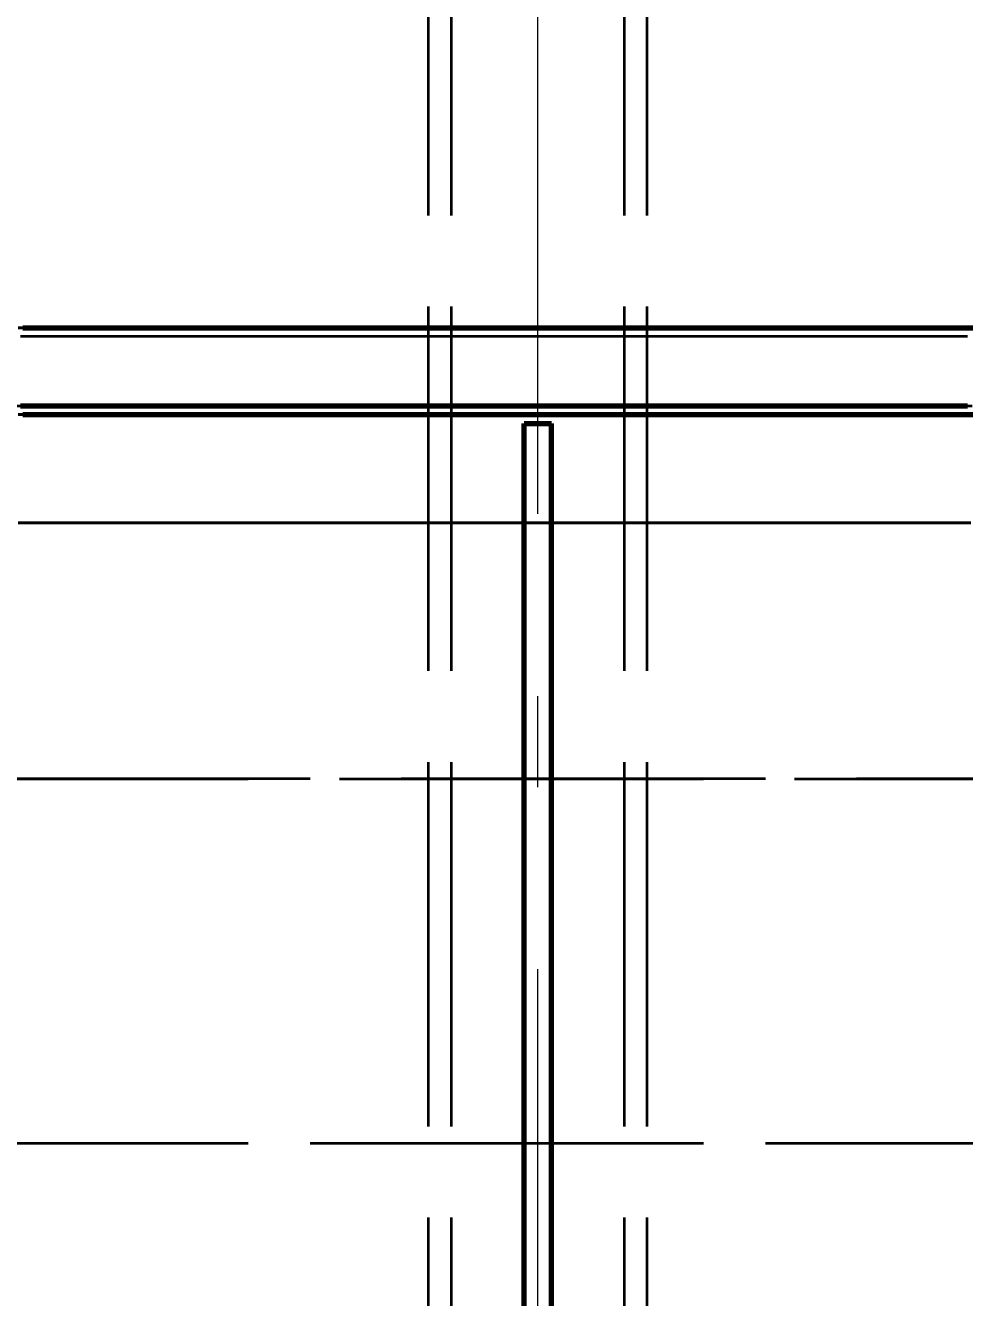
# Model space of a CAD drawing. Header units: millimetres. Extents: x 0 to 2382, y 0 to 420.
# Drawn here: x 153.87 to 164.19, y 287.81 to 301.77 of the extents above; entities that cross this region are included whole.
import ezdxf

# ---------------------------------------------------------------- set-up
doc = ezdxf.new("R2010")
doc.units = ezdxf.units.MM
doc.linetypes.add('IRAM-E-TRAZOS', pattern=[5, 4, -1])
doc.linetypes.add('IRAM-F-TRAZO-PUNTO', pattern=[20, 15, -2, 1, -2])
for name, color, linetype, lineweight in [('01-VISIBLE', 7, 'CONTINUOUS', 70), ('02-OCULTA', 4, 'IRAM-E-TRAZOS', 35), ('03-EJE', 1, 'IRAM-F-TRAZO-PUNTO', 18), ('04-COTA', 3, 'CONTINUOUS', 18)]:
    doc.layers.add(name, color=color, linetype=linetype, lineweight=lineweight)
doc.styles.add('ISO3098', font='isocpeur.ttf')
doc.dimstyles.new('FLAMA-IRAM', dxfattribs={"dimtxt": 3.5, "dimasz": 3.5, "dimexe": 2, "dimexo": 1.5, "dimgap": 1, "dimtad": 1, "dimdec": 1, "dimtxsty": 'ISO3098', "dimblk": 'IRAM_FLECHA', "dimblk1": 'IRAM_FLECHA', "dimblk2": 'IRAM_FLECHA', "dimcen": 2.5, "dimclrd": 256, "dimclre": 256, "dimclrt": 256, "dimazin": 3, "dimtfac": 1, "dimtmove": 0, "dimatfit": 3, "dimlwd": 18, "dimlwe": 18})

# ---------------------------------------------------------------- blocks, each defined once
blk = doc.blocks.new('IRAM_FLECHA')
blk.add_solid([(0, 0), (-1, 0.125), (-1, -0.125)])

msp = doc.modelspace()

# ---------------------------------------------------------------- linework, layer by layer
at = {"layer": '01-VISIBLE'}
for p, q in [((159.35, 235.587), (159.35, 297.4)), ((159.35, 297.4), (159.65, 297.4)), ((159.65, 235.587), (159.65, 297.4))]:
    msp.add_line(p, q, dxfattribs=at)
for points in [[(153.845, 298.45), (153.943, 298.45), (154.04, 298.45), (154.138, 298.45), (154.235, 298.45), (154.333, 298.45), (154.43, 298.45), (154.528, 298.45), (154.625, 298.45), (154.723, 298.45), (154.82, 298.45), (154.918, 298.45), (155.015, 298.45), (155.113, 298.45), (155.21, 298.45), (155.308, 298.45), (155.405, 298.45), (155.503, 298.45), (155.6, 298.45), (155.698, 298.45), (155.795, 298.45), (155.893, 298.45), (155.99, 298.45), (156.088, 298.45), (156.185, 298.45), (156.283, 298.45), (156.38, 298.45), (156.478, 298.45), (156.575, 298.45), (156.673, 298.45), (156.77, 298.45), (156.868, 298.45), (156.965, 298.45), (157.063, 298.45), (157.16, 298.45), (157.258, 298.45), (157.355, 298.45), (157.453, 298.45), (157.55, 298.45), (157.648, 298.45), (157.745, 298.45), (157.843, 298.45), (157.94, 298.45), (158.038, 298.45), (158.135, 298.45), (158.233, 298.45), (158.33, 298.45), (158.428, 298.45), (158.525, 298.45), (158.623, 298.45), (158.72, 298.45), (158.818, 298.45), (158.915, 298.45), (159.013, 298.45), (159.11, 298.45), (159.208, 298.45), (159.305, 298.45), (159.403, 298.45), (159.5, 298.45), (159.598, 298.45), (159.695, 298.45), (159.793, 298.45), (159.89, 298.45), (159.988, 298.45), (160.085, 298.45), (160.183, 298.45), (160.28, 298.45), (160.378, 298.45), (160.475, 298.45), (160.573, 298.45), (160.67, 298.45), (160.768, 298.45), (160.865, 298.45), (160.963, 298.45), (161.06, 298.45), (161.158, 298.45), (161.255, 298.45), (161.353, 298.45), (161.45, 298.45), (161.548, 298.45), (161.645, 298.45), (161.743, 298.45), (161.84, 298.45), (161.938, 298.45), (162.035, 298.45), (162.133, 298.45), (162.23, 298.45), (162.328, 298.45), (162.425, 298.45), (162.523, 298.45), (162.62, 298.45), (162.718, 298.45), (162.815, 298.45), (162.913, 298.45), (163.01, 298.45), (163.108, 298.45), (163.205, 298.45), (163.303, 298.45), (163.4, 298.45), (163.498, 298.45), (163.595, 298.45), (163.693, 298.45), (163.79, 298.45), (163.888, 298.45), (163.985, 298.45), (164.083, 298.45), (164.18, 298.45), (164.278, 298.45)], [(153.818, 297.595), (153.914, 297.595), (154.01, 297.595), (154.107, 297.595), (154.203, 297.595), (154.299, 297.595), (154.395, 297.595), (154.492, 297.595), (154.588, 297.595), (154.684, 297.595), (154.781, 297.595), (154.877, 297.595), (154.973, 297.595), (155.07, 297.595), (155.166, 297.595), (155.262, 297.595), (155.359, 297.595), (155.455, 297.595), (155.551, 297.595), (155.648, 297.595), (155.744, 297.595), (155.84, 297.595), (155.936, 297.595), (156.033, 297.595), (156.129, 297.595), (156.225, 297.595), (156.322, 297.595), (156.418, 297.595), (156.514, 297.595), (156.611, 297.595), (156.707, 297.595), (156.803, 297.595), (156.9, 297.595), (156.996, 297.595), (157.092, 297.595), (157.189, 297.595), (157.285, 297.595), (157.381, 297.595), (157.477, 297.595), (157.574, 297.595), (157.67, 297.595), (157.766, 297.595), (157.863, 297.595), (157.959, 297.595), (158.055, 297.595), (158.152, 297.595), (158.248, 297.595), (158.344, 297.595), (158.441, 297.595), (158.537, 297.595), (158.633, 297.595), (158.73, 297.595), (158.826, 297.595), (158.922, 297.595), (159.018, 297.595), (159.115, 297.595), (159.211, 297.595), (159.307, 297.595), (159.404, 297.595), (159.5, 297.595), (159.596, 297.595), (159.693, 297.595), (159.789, 297.595), (159.885, 297.595), (159.982, 297.595), (160.078, 297.595), (160.174, 297.595), (160.271, 297.595), (160.367, 297.595), (160.463, 297.595), (160.559, 297.595), (160.656, 297.595), (160.752, 297.595), (160.848, 297.595), (160.945, 297.595), (161.041, 297.595), (161.137, 297.595), (161.234, 297.595), (161.33, 297.595), (161.426, 297.595), (161.523, 297.595), (161.619, 297.595), (161.715, 297.595), (161.812, 297.595), (161.908, 297.595), (162.004, 297.595), (162.1, 297.595), (162.197, 297.595), (162.293, 297.595), (162.389, 297.595), (162.486, 297.595), (162.582, 297.595), (162.678, 297.595), (162.775, 297.595), (162.871, 297.595), (162.967, 297.595), (163.064, 297.595), (163.16, 297.595), (163.256, 297.595), (163.353, 297.595), (163.449, 297.595), (163.545, 297.595), (163.641, 297.595), (163.738, 297.595), (163.834, 297.595), (163.93, 297.595), (164.027, 297.595), (164.123, 297.595), (164.219, 297.595)], [(153.845, 297.5), (153.943, 297.5), (154.04, 297.5), (154.138, 297.5), (154.235, 297.5), (154.333, 297.5), (154.43, 297.5), (154.528, 297.5), (154.625, 297.5), (154.723, 297.5), (154.82, 297.5), (154.918, 297.5), (155.015, 297.5), (155.113, 297.5), (155.21, 297.5), (155.308, 297.5), (155.405, 297.5), (155.503, 297.5), (155.6, 297.5), (155.698, 297.5), (155.795, 297.5), (155.893, 297.5), (155.99, 297.5), (156.088, 297.5), (156.185, 297.5), (156.283, 297.5), (156.38, 297.5), (156.478, 297.5), (156.575, 297.5), (156.673, 297.5), (156.77, 297.5), (156.868, 297.5), (156.965, 297.5), (157.063, 297.5), (157.16, 297.5), (157.258, 297.5), (157.355, 297.5), (157.453, 297.5), (157.55, 297.5), (157.648, 297.5), (157.745, 297.5), (157.843, 297.5), (157.94, 297.5), (158.038, 297.5), (158.135, 297.5), (158.233, 297.5), (158.33, 297.5), (158.428, 297.5), (158.525, 297.5), (158.623, 297.5), (158.72, 297.5), (158.818, 297.5), (158.915, 297.5), (159.013, 297.5), (159.11, 297.5), (159.208, 297.5), (159.305, 297.5), (159.403, 297.5), (159.5, 297.5), (159.598, 297.5), (159.695, 297.5), (159.793, 297.5), (159.89, 297.5), (159.988, 297.5), (160.085, 297.5), (160.183, 297.5), (160.28, 297.5), (160.378, 297.5), (160.475, 297.5), (160.573, 297.5), (160.67, 297.5), (160.768, 297.5), (160.865, 297.5), (160.963, 297.5), (161.06, 297.5), (161.158, 297.5), (161.255, 297.5), (161.353, 297.5), (161.45, 297.5), (161.548, 297.5), (161.645, 297.5), (161.743, 297.5), (161.84, 297.5), (161.938, 297.5), (162.035, 297.5), (162.133, 297.5), (162.23, 297.5), (162.328, 297.5), (162.425, 297.5), (162.523, 297.5), (162.62, 297.5), (162.718, 297.5), (162.815, 297.5), (162.913, 297.5), (163.01, 297.5), (163.108, 297.5), (163.205, 297.5), (163.303, 297.5), (163.4, 297.5), (163.498, 297.5), (163.595, 297.5), (163.693, 297.5), (163.79, 297.5), (163.888, 297.5), (163.985, 297.5), (164.083, 297.5), (164.18, 297.5), (164.278, 297.5)]]:
    msp.add_lwpolyline(points, dxfattribs=at)
at = {"layer": '02-OCULTA'}
for p, q in [((158.3, 219.685), (158.3, 312.118)), ((158.55, 219.685), (158.55, 312.118)), ((160.45, 219.685), (160.45, 312.118)), ((160.7, 219.685), (160.7, 312.118)), ((159.35, 229.6), (159.35, 297.4)), ((159.35, 297.4), (159.65, 297.4)), ((159.65, 229.6), (159.65, 297.4)), ((172, 293.5), (147, 293.5)), ((147.32, 293.5), (171.68, 293.5)), ((147, 289.5), (172, 289.5)), ((147.32, 289.5), (171.68, 289.5))]:
    msp.add_line(p, q, dxfattribs=at)
for points in [[(164.256, 298.45), (164.161, 298.45), (164.066, 298.45), (163.971, 298.45), (163.876, 298.45), (163.781, 298.45), (163.686, 298.45), (163.59, 298.45), (163.495, 298.45), (163.4, 298.45), (163.305, 298.45), (163.21, 298.45), (163.115, 298.45), (163.02, 298.45), (162.925, 298.45), (162.829, 298.45), (162.734, 298.45), (162.639, 298.45), (162.544, 298.45), (162.449, 298.45), (162.354, 298.45), (162.259, 298.45), (162.164, 298.45), (162.068, 298.45), (161.973, 298.45), (161.878, 298.45), (161.783, 298.45), (161.688, 298.45), (161.593, 298.45), (161.498, 298.45), (161.403, 298.45), (161.307, 298.45), (161.212, 298.45), (161.117, 298.45), (161.022, 298.45), (160.927, 298.45), (160.832, 298.45), (160.737, 298.45), (160.642, 298.45), (160.546, 298.45), (160.451, 298.45), (160.356, 298.45), (160.261, 298.45), (160.166, 298.45), (160.071, 298.45), (159.976, 298.45), (159.881, 298.45), (159.785, 298.45), (159.69, 298.45), (159.595, 298.45), (159.5, 298.45), (159.405, 298.45), (159.31, 298.45), (159.215, 298.45), (159.12, 298.45), (159.024, 298.45), (158.929, 298.45), (158.834, 298.45), (158.739, 298.45), (158.644, 298.45), (158.549, 298.45), (158.454, 298.45), (158.359, 298.45), (158.263, 298.45), (158.168, 298.45), (158.073, 298.45), (157.978, 298.45), (157.883, 298.45), (157.788, 298.45), (157.693, 298.45), (157.598, 298.45), (157.502, 298.45), (157.407, 298.45), (157.312, 298.45), (157.217, 298.45), (157.122, 298.45), (157.027, 298.45), (156.932, 298.45), (156.837, 298.45), (156.741, 298.45), (156.646, 298.45), (156.551, 298.45), (156.456, 298.45), (156.361, 298.45), (156.266, 298.45), (156.171, 298.45), (156.076, 298.45), (155.98, 298.45), (155.885, 298.45), (155.79, 298.45), (155.695, 298.45), (155.6, 298.45), (155.505, 298.45), (155.41, 298.45), (155.315, 298.45), (155.219, 298.45), (155.124, 298.45), (155.029, 298.45), (154.934, 298.45), (154.839, 298.45), (154.744, 298.45), (154.649, 298.45), (154.554, 298.45), (154.458, 298.45), (154.363, 298.45), (154.268, 298.45), (154.173, 298.45), (154.078, 298.45), (153.983, 298.45), (153.888, 298.45), (153.793, 298.45)], [(153.793, 298.45), (153.888, 298.45), (153.983, 298.45), (154.078, 298.45), (154.173, 298.45), (154.268, 298.45), (154.363, 298.45), (154.458, 298.45), (154.554, 298.45), (154.649, 298.45), (154.744, 298.45), (154.839, 298.45), (154.934, 298.45), (155.029, 298.45), (155.124, 298.45), (155.219, 298.45), (155.315, 298.45), (155.41, 298.45), (155.505, 298.45), (155.6, 298.45), (155.695, 298.45), (155.79, 298.45), (155.885, 298.45), (155.98, 298.45), (156.076, 298.45), (156.171, 298.45), (156.266, 298.45), (156.361, 298.45), (156.456, 298.45), (156.551, 298.45), (156.646, 298.45), (156.741, 298.45), (156.837, 298.45), (156.932, 298.45), (157.027, 298.45), (157.122, 298.45), (157.217, 298.45), (157.312, 298.45), (157.407, 298.45), (157.502, 298.45), (157.598, 298.45), (157.693, 298.45), (157.788, 298.45), (157.883, 298.45), (157.978, 298.45), (158.073, 298.45), (158.168, 298.45), (158.263, 298.45), (158.359, 298.45), (158.454, 298.45), (158.549, 298.45), (158.644, 298.45), (158.739, 298.45), (158.834, 298.45), (158.929, 298.45), (159.024, 298.45), (159.12, 298.45), (159.215, 298.45), (159.31, 298.45), (159.405, 298.45), (159.5, 298.45), (159.595, 298.45), (159.69, 298.45), (159.785, 298.45), (159.881, 298.45), (159.976, 298.45), (160.071, 298.45), (160.166, 298.45), (160.261, 298.45), (160.356, 298.45), (160.451, 298.45), (160.546, 298.45), (160.642, 298.45), (160.737, 298.45), (160.832, 298.45), (160.927, 298.45), (161.022, 298.45), (161.117, 298.45), (161.212, 298.45), (161.307, 298.45), (161.403, 298.45), (161.498, 298.45), (161.593, 298.45), (161.688, 298.45), (161.783, 298.45), (161.878, 298.45), (161.973, 298.45), (162.068, 298.45), (162.164, 298.45), (162.259, 298.45), (162.354, 298.45), (162.449, 298.45), (162.544, 298.45), (162.639, 298.45), (162.734, 298.45), (162.829, 298.45), (162.925, 298.45), (163.02, 298.45), (163.115, 298.45), (163.21, 298.45), (163.305, 298.45), (163.4, 298.45), (163.495, 298.45), (163.59, 298.45), (163.686, 298.45), (163.781, 298.45), (163.876, 298.45), (163.971, 298.45), (164.066, 298.45), (164.161, 298.45), (164.256, 298.45)], [(164.278, 298.45), (164.18, 298.45), (164.083, 298.45), (163.985, 298.45), (163.888, 298.45), (163.79, 298.45), (163.693, 298.45), (163.595, 298.45), (163.498, 298.45), (163.4, 298.45), (163.303, 298.45), (163.205, 298.45), (163.108, 298.45), (163.01, 298.45), (162.913, 298.45), (162.815, 298.45), (162.718, 298.45), (162.62, 298.45), (162.523, 298.45), (162.425, 298.45), (162.328, 298.45), (162.23, 298.45), (162.133, 298.45), (162.035, 298.45), (161.938, 298.45), (161.84, 298.45), (161.743, 298.45), (161.645, 298.45), (161.548, 298.45), (161.45, 298.45), (161.353, 298.45), (161.255, 298.45), (161.158, 298.45), (161.06, 298.45), (160.963, 298.45), (160.865, 298.45), (160.768, 298.45), (160.67, 298.45), (160.573, 298.45), (160.475, 298.45), (160.378, 298.45), (160.28, 298.45), (160.183, 298.45), (160.085, 298.45), (159.988, 298.45), (159.89, 298.45), (159.793, 298.45), (159.695, 298.45), (159.598, 298.45), (159.5, 298.45), (159.403, 298.45), (159.305, 298.45), (159.208, 298.45), (159.11, 298.45), (159.013, 298.45), (158.915, 298.45), (158.818, 298.45), (158.72, 298.45), (158.623, 298.45), (158.525, 298.45), (158.428, 298.45), (158.33, 298.45), (158.233, 298.45), (158.135, 298.45), (158.038, 298.45), (157.94, 298.45), (157.843, 298.45), (157.745, 298.45), (157.648, 298.45), (157.55, 298.45), (157.453, 298.45), (157.355, 298.45), (157.258, 298.45), (157.16, 298.45), (157.063, 298.45), (156.965, 298.45), (156.868, 298.45), (156.77, 298.45), (156.673, 298.45), (156.575, 298.45), (156.478, 298.45), (156.38, 298.45), (156.283, 298.45), (156.185, 298.45), (156.088, 298.45), (155.99, 298.45), (155.893, 298.45), (155.795, 298.45), (155.698, 298.45), (155.6, 298.45), (155.503, 298.45), (155.405, 298.45), (155.308, 298.45), (155.21, 298.45), (155.113, 298.45), (155.015, 298.45), (154.918, 298.45), (154.82, 298.45), (154.723, 298.45), (154.625, 298.45), (154.528, 298.45), (154.43, 298.45), (154.333, 298.45), (154.235, 298.45), (154.138, 298.45), (154.04, 298.45), (153.943, 298.45), (153.845, 298.45)], [(164.219, 298.355), (164.123, 298.355), (164.027, 298.355), (163.93, 298.355), (163.834, 298.355), (163.738, 298.355), (163.641, 298.355), (163.545, 298.355), (163.449, 298.355), (163.353, 298.355), (163.256, 298.355), (163.16, 298.355), (163.064, 298.355), (162.967, 298.355), (162.871, 298.355), (162.775, 298.355), (162.678, 298.355), (162.582, 298.355), (162.486, 298.355), (162.389, 298.355), (162.293, 298.355), (162.197, 298.355), (162.1, 298.355), (162.004, 298.355), (161.908, 298.355), (161.812, 298.355), (161.715, 298.355), (161.619, 298.355), (161.523, 298.355), (161.426, 298.355), (161.33, 298.355), (161.234, 298.355), (161.137, 298.355), (161.041, 298.355), (160.945, 298.355), (160.848, 298.355), (160.752, 298.355), (160.656, 298.355), (160.559, 298.355), (160.463, 298.355), (160.367, 298.355), (160.271, 298.355), (160.174, 298.355), (160.078, 298.355), (159.982, 298.355), (159.885, 298.355), (159.789, 298.355), (159.693, 298.355), (159.596, 298.355), (159.5, 298.355), (159.404, 298.355), (159.307, 298.355), (159.211, 298.355), (159.115, 298.355), (159.018, 298.355), (158.922, 298.355), (158.826, 298.355), (158.73, 298.355), (158.633, 298.355), (158.537, 298.355), (158.441, 298.355), (158.344, 298.355), (158.248, 298.355), (158.152, 298.355), (158.055, 298.355), (157.959, 298.355), (157.863, 298.355), (157.766, 298.355), (157.67, 298.355), (157.574, 298.355), (157.477, 298.355), (157.381, 298.355), (157.285, 298.355), (157.189, 298.355), (157.092, 298.355), (156.996, 298.355), (156.9, 298.355), (156.803, 298.355), (156.707, 298.355), (156.611, 298.355), (156.514, 298.355), (156.418, 298.355), (156.322, 298.355), (156.225, 298.355), (156.129, 298.355), (156.033, 298.355), (155.936, 298.355), (155.84, 298.355), (155.744, 298.355), (155.648, 298.355), (155.551, 298.355), (155.455, 298.355), (155.359, 298.355), (155.262, 298.355), (155.166, 298.355), (155.07, 298.355), (154.973, 298.355), (154.877, 298.355), (154.781, 298.355), (154.684, 298.355), (154.588, 298.355), (154.492, 298.355), (154.395, 298.355), (154.299, 298.355), (154.203, 298.355), (154.107, 298.355), (154.01, 298.355), (153.914, 298.355), (153.818, 298.355)], [(164.219, 298.355), (164.123, 298.355), (164.027, 298.355), (163.93, 298.355), (163.834, 298.355), (163.738, 298.355), (163.641, 298.355), (163.545, 298.355), (163.449, 298.355), (163.353, 298.355), (163.256, 298.355), (163.16, 298.355), (163.064, 298.355), (162.967, 298.355), (162.871, 298.355), (162.775, 298.355), (162.678, 298.355), (162.582, 298.355), (162.486, 298.355), (162.389, 298.355), (162.293, 298.355), (162.197, 298.355), (162.1, 298.355), (162.004, 298.355), (161.908, 298.355), (161.812, 298.355), (161.715, 298.355), (161.619, 298.355), (161.523, 298.355), (161.426, 298.355), (161.33, 298.355), (161.234, 298.355), (161.137, 298.355), (161.041, 298.355), (160.945, 298.355), (160.848, 298.355), (160.752, 298.355), (160.656, 298.355), (160.559, 298.355), (160.463, 298.355), (160.367, 298.355), (160.271, 298.355), (160.174, 298.355), (160.078, 298.355), (159.982, 298.355), (159.885, 298.355), (159.789, 298.355), (159.693, 298.355), (159.596, 298.355), (159.5, 298.355), (159.404, 298.355), (159.307, 298.355), (159.211, 298.355), (159.115, 298.355), (159.018, 298.355), (158.922, 298.355), (158.826, 298.355), (158.73, 298.355), (158.633, 298.355), (158.537, 298.355), (158.441, 298.355), (158.344, 298.355), (158.248, 298.355), (158.152, 298.355), (158.055, 298.355), (157.959, 298.355), (157.863, 298.355), (157.766, 298.355), (157.67, 298.355), (157.574, 298.355), (157.477, 298.355), (157.381, 298.355), (157.285, 298.355), (157.189, 298.355), (157.092, 298.355), (156.996, 298.355), (156.9, 298.355), (156.803, 298.355), (156.707, 298.355), (156.611, 298.355), (156.514, 298.355), (156.418, 298.355), (156.322, 298.355), (156.225, 298.355), (156.129, 298.355), (156.033, 298.355), (155.936, 298.355), (155.84, 298.355), (155.744, 298.355), (155.648, 298.355), (155.551, 298.355), (155.455, 298.355), (155.359, 298.355), (155.262, 298.355), (155.166, 298.355), (155.07, 298.355), (154.973, 298.355), (154.877, 298.355), (154.781, 298.355), (154.684, 298.355), (154.588, 298.355), (154.492, 298.355), (154.395, 298.355), (154.299, 298.355), (154.203, 298.355), (154.107, 298.355), (154.01, 298.355), (153.914, 298.355), (153.818, 298.355)], [(153.778, 297.595), (153.874, 297.595), (153.969, 297.595), (154.064, 297.595), (154.16, 297.595), (154.255, 297.595), (154.35, 297.595), (154.446, 297.595), (154.541, 297.595), (154.637, 297.595), (154.732, 297.595), (154.827, 297.595), (154.923, 297.595), (155.018, 297.595), (155.113, 297.595), (155.209, 297.595), (155.304, 297.595), (155.399, 297.595), (155.495, 297.595), (155.59, 297.595), (155.686, 297.595), (155.781, 297.595), (155.876, 297.595), (155.972, 297.595), (156.067, 297.595), (156.162, 297.595), (156.258, 297.595), (156.353, 297.595), (156.448, 297.595), (156.544, 297.595), (156.639, 297.595), (156.734, 297.595), (156.83, 297.595), (156.925, 297.595), (157.021, 297.595), (157.116, 297.595), (157.211, 297.595), (157.307, 297.595), (157.402, 297.595), (157.497, 297.595), (157.593, 297.595), (157.688, 297.595), (157.783, 297.595), (157.879, 297.595), (157.974, 297.595), (158.07, 297.595), (158.165, 297.595), (158.26, 297.595), (158.356, 297.595), (158.451, 297.595), (158.546, 297.595), (158.642, 297.595), (158.737, 297.595), (158.832, 297.595), (158.928, 297.595), (159.023, 297.595), (159.119, 297.595), (159.214, 297.595), (159.309, 297.595), (159.405, 297.595), (159.5, 297.595), (159.595, 297.595), (159.691, 297.595), (159.786, 297.595), (159.881, 297.595), (159.977, 297.595), (160.072, 297.595), (160.168, 297.595), (160.263, 297.595), (160.358, 297.595), (160.454, 297.595), (160.549, 297.595), (160.644, 297.595), (160.74, 297.595), (160.835, 297.595), (160.93, 297.595), (161.026, 297.595), (161.121, 297.595), (161.217, 297.595), (161.312, 297.595), (161.407, 297.595), (161.503, 297.595), (161.598, 297.595), (161.693, 297.595), (161.789, 297.595), (161.884, 297.595), (161.979, 297.595), (162.075, 297.595), (162.17, 297.595), (162.266, 297.595), (162.361, 297.595), (162.456, 297.595), (162.552, 297.595), (162.647, 297.595), (162.742, 297.595), (162.838, 297.595), (162.933, 297.595), (163.028, 297.595), (163.124, 297.595), (163.219, 297.595), (163.315, 297.595), (163.41, 297.595), (163.505, 297.595), (163.601, 297.595), (163.696, 297.595), (163.791, 297.595), (163.887, 297.595), (163.982, 297.595), (164.077, 297.595), (164.173, 297.595), (164.268, 297.595)], [(164.256, 297.5), (164.161, 297.5), (164.066, 297.5), (163.971, 297.5), (163.876, 297.5), (163.781, 297.5), (163.686, 297.5), (163.59, 297.5), (163.495, 297.5), (163.4, 297.5), (163.305, 297.5), (163.21, 297.5), (163.115, 297.5), (163.02, 297.5), (162.925, 297.5), (162.829, 297.5), (162.734, 297.5), (162.639, 297.5), (162.544, 297.5), (162.449, 297.5), (162.354, 297.5), (162.259, 297.5), (162.164, 297.5), (162.068, 297.5), (161.973, 297.5), (161.878, 297.5), (161.783, 297.5), (161.688, 297.5), (161.593, 297.5), (161.498, 297.5), (161.403, 297.5), (161.307, 297.5), (161.212, 297.5), (161.117, 297.5), (161.022, 297.5), (160.927, 297.5), (160.832, 297.5), (160.737, 297.5), (160.642, 297.5), (160.546, 297.5), (160.451, 297.5), (160.356, 297.5), (160.261, 297.5), (160.166, 297.5), (160.071, 297.5), (159.976, 297.5), (159.881, 297.5), (159.785, 297.5), (159.69, 297.5), (159.595, 297.5), (159.5, 297.5), (159.405, 297.5), (159.31, 297.5), (159.215, 297.5), (159.12, 297.5), (159.024, 297.5), (158.929, 297.5), (158.834, 297.5), (158.739, 297.5), (158.644, 297.5), (158.549, 297.5), (158.454, 297.5), (158.359, 297.5), (158.263, 297.5), (158.168, 297.5), (158.073, 297.5), (157.978, 297.5), (157.883, 297.5), (157.788, 297.5), (157.693, 297.5), (157.598, 297.5), (157.502, 297.5), (157.407, 297.5), (157.312, 297.5), (157.217, 297.5), (157.122, 297.5), (157.027, 297.5), (156.932, 297.5), (156.837, 297.5), (156.741, 297.5), (156.646, 297.5), (156.551, 297.5), (156.456, 297.5), (156.361, 297.5), (156.266, 297.5), (156.171, 297.5), (156.076, 297.5), (155.98, 297.5), (155.885, 297.5), (155.79, 297.5), (155.695, 297.5), (155.6, 297.5), (155.505, 297.5), (155.41, 297.5), (155.315, 297.5), (155.219, 297.5), (155.124, 297.5), (155.029, 297.5), (154.934, 297.5), (154.839, 297.5), (154.744, 297.5), (154.649, 297.5), (154.554, 297.5), (154.458, 297.5), (154.363, 297.5), (154.268, 297.5), (154.173, 297.5), (154.078, 297.5), (153.983, 297.5), (153.888, 297.5), (153.793, 297.5)], [(153.793, 297.5), (153.888, 297.5), (153.983, 297.5), (154.078, 297.5), (154.173, 297.5), (154.268, 297.5), (154.363, 297.5), (154.458, 297.5), (154.554, 297.5), (154.649, 297.5), (154.744, 297.5), (154.839, 297.5), (154.934, 297.5), (155.029, 297.5), (155.124, 297.5), (155.219, 297.5), (155.315, 297.5), (155.41, 297.5), (155.505, 297.5), (155.6, 297.5), (155.695, 297.5), (155.79, 297.5), (155.885, 297.5), (155.98, 297.5), (156.076, 297.5), (156.171, 297.5), (156.266, 297.5), (156.361, 297.5), (156.456, 297.5), (156.551, 297.5), (156.646, 297.5), (156.741, 297.5), (156.837, 297.5), (156.932, 297.5), (157.027, 297.5), (157.122, 297.5), (157.217, 297.5), (157.312, 297.5), (157.407, 297.5), (157.502, 297.5), (157.598, 297.5), (157.693, 297.5), (157.788, 297.5), (157.883, 297.5), (157.978, 297.5), (158.073, 297.5), (158.168, 297.5), (158.263, 297.5), (158.359, 297.5), (158.454, 297.5), (158.549, 297.5), (158.644, 297.5), (158.739, 297.5), (158.834, 297.5), (158.929, 297.5), (159.024, 297.5), (159.12, 297.5), (159.215, 297.5), (159.31, 297.5), (159.405, 297.5), (159.5, 297.5), (159.595, 297.5), (159.69, 297.5), (159.785, 297.5), (159.881, 297.5), (159.976, 297.5), (160.071, 297.5), (160.166, 297.5), (160.261, 297.5), (160.356, 297.5), (160.451, 297.5), (160.546, 297.5), (160.642, 297.5), (160.737, 297.5), (160.832, 297.5), (160.927, 297.5), (161.022, 297.5), (161.117, 297.5), (161.212, 297.5), (161.307, 297.5), (161.403, 297.5), (161.498, 297.5), (161.593, 297.5), (161.688, 297.5), (161.783, 297.5), (161.878, 297.5), (161.973, 297.5), (162.068, 297.5), (162.164, 297.5), (162.259, 297.5), (162.354, 297.5), (162.449, 297.5), (162.544, 297.5), (162.639, 297.5), (162.734, 297.5), (162.829, 297.5), (162.925, 297.5), (163.02, 297.5), (163.115, 297.5), (163.21, 297.5), (163.305, 297.5), (163.4, 297.5), (163.495, 297.5), (163.59, 297.5), (163.686, 297.5), (163.781, 297.5), (163.876, 297.5), (163.971, 297.5), (164.066, 297.5), (164.161, 297.5), (164.256, 297.5)], [(164.256, 297.5), (164.161, 297.5), (164.066, 297.5), (163.971, 297.5), (163.876, 297.5), (163.781, 297.5), (163.686, 297.5), (163.59, 297.5), (163.495, 297.5), (163.4, 297.5), (163.305, 297.5), (163.21, 297.5), (163.115, 297.5), (163.02, 297.5), (162.925, 297.5), (162.829, 297.5), (162.734, 297.5), (162.639, 297.5), (162.544, 297.5), (162.449, 297.5), (162.354, 297.5), (162.259, 297.5), (162.164, 297.5), (162.068, 297.5), (161.973, 297.5), (161.878, 297.5), (161.783, 297.5), (161.688, 297.5), (161.593, 297.5), (161.498, 297.5), (161.403, 297.5), (161.307, 297.5), (161.212, 297.5), (161.117, 297.5), (161.022, 297.5), (160.927, 297.5), (160.832, 297.5), (160.737, 297.5), (160.642, 297.5), (160.546, 297.5), (160.451, 297.5), (160.356, 297.5), (160.261, 297.5), (160.166, 297.5), (160.071, 297.5), (159.976, 297.5), (159.881, 297.5), (159.785, 297.5), (159.69, 297.5), (159.595, 297.5), (159.5, 297.5), (159.405, 297.5), (159.31, 297.5), (159.215, 297.5), (159.12, 297.5), (159.024, 297.5), (158.929, 297.5), (158.834, 297.5), (158.739, 297.5), (158.644, 297.5), (158.549, 297.5), (158.454, 297.5), (158.359, 297.5), (158.263, 297.5), (158.168, 297.5), (158.073, 297.5), (157.978, 297.5), (157.883, 297.5), (157.788, 297.5), (157.693, 297.5), (157.598, 297.5), (157.502, 297.5), (157.407, 297.5), (157.312, 297.5), (157.217, 297.5), (157.122, 297.5), (157.027, 297.5), (156.932, 297.5), (156.837, 297.5), (156.741, 297.5), (156.646, 297.5), (156.551, 297.5), (156.456, 297.5), (156.361, 297.5), (156.266, 297.5), (156.171, 297.5), (156.076, 297.5), (155.98, 297.5), (155.885, 297.5), (155.79, 297.5), (155.695, 297.5), (155.6, 297.5), (155.505, 297.5), (155.41, 297.5), (155.315, 297.5), (155.219, 297.5), (155.124, 297.5), (155.029, 297.5), (154.934, 297.5), (154.839, 297.5), (154.744, 297.5), (154.649, 297.5), (154.554, 297.5), (154.458, 297.5), (154.363, 297.5), (154.268, 297.5), (154.173, 297.5), (154.078, 297.5), (153.983, 297.5), (153.888, 297.5), (153.793, 297.5)], [(153.793, 297.5), (153.888, 297.5), (153.983, 297.5), (154.078, 297.5), (154.173, 297.5), (154.268, 297.5), (154.363, 297.5), (154.458, 297.5), (154.554, 297.5), (154.649, 297.5), (154.744, 297.5), (154.839, 297.5), (154.934, 297.5), (155.029, 297.5), (155.124, 297.5), (155.219, 297.5), (155.315, 297.5), (155.41, 297.5), (155.505, 297.5), (155.6, 297.5), (155.695, 297.5), (155.79, 297.5), (155.885, 297.5), (155.98, 297.5), (156.076, 297.5), (156.171, 297.5), (156.266, 297.5), (156.361, 297.5), (156.456, 297.5), (156.551, 297.5), (156.646, 297.5), (156.741, 297.5), (156.837, 297.5), (156.932, 297.5), (157.027, 297.5), (157.122, 297.5), (157.217, 297.5), (157.312, 297.5), (157.407, 297.5), (157.502, 297.5), (157.598, 297.5), (157.693, 297.5), (157.788, 297.5), (157.883, 297.5), (157.978, 297.5), (158.073, 297.5), (158.168, 297.5), (158.263, 297.5), (158.359, 297.5), (158.454, 297.5), (158.549, 297.5), (158.644, 297.5), (158.739, 297.5), (158.834, 297.5), (158.929, 297.5), (159.024, 297.5), (159.12, 297.5), (159.215, 297.5), (159.31, 297.5), (159.405, 297.5), (159.5, 297.5), (159.595, 297.5), (159.69, 297.5), (159.785, 297.5), (159.881, 297.5), (159.976, 297.5), (160.071, 297.5), (160.166, 297.5), (160.261, 297.5), (160.356, 297.5), (160.451, 297.5), (160.546, 297.5), (160.642, 297.5), (160.737, 297.5), (160.832, 297.5), (160.927, 297.5), (161.022, 297.5), (161.117, 297.5), (161.212, 297.5), (161.307, 297.5), (161.403, 297.5), (161.498, 297.5), (161.593, 297.5), (161.688, 297.5), (161.783, 297.5), (161.878, 297.5), (161.973, 297.5), (162.068, 297.5), (162.164, 297.5), (162.259, 297.5), (162.354, 297.5), (162.449, 297.5), (162.544, 297.5), (162.639, 297.5), (162.734, 297.5), (162.829, 297.5), (162.925, 297.5), (163.02, 297.5), (163.115, 297.5), (163.21, 297.5), (163.305, 297.5), (163.4, 297.5), (163.495, 297.5), (163.59, 297.5), (163.686, 297.5), (163.781, 297.5), (163.876, 297.5), (163.971, 297.5), (164.066, 297.5), (164.161, 297.5), (164.256, 297.5)], [(164.23, 297.5), (164.138, 297.5), (164.045, 297.5), (163.952, 297.5), (163.859, 297.5), (163.767, 297.5), (163.674, 297.5), (163.581, 297.5), (163.488, 297.5), (163.396, 297.5), (163.303, 297.5), (163.21, 297.5), (163.117, 297.5), (163.025, 297.5), (162.932, 297.5), (162.839, 297.5), (162.746, 297.5), (162.654, 297.5), (162.561, 297.5), (162.468, 297.5), (162.375, 297.5), (162.283, 297.5), (162.19, 297.5), (162.097, 297.5), (162.004, 297.5), (161.912, 297.5), (161.819, 297.5), (161.726, 297.5), (161.633, 297.5), (161.541, 297.5), (161.448, 297.5), (161.355, 297.5), (161.262, 297.5), (161.17, 297.5), (161.077, 297.5), (160.984, 297.5), (160.891, 297.5), (160.799, 297.5), (160.706, 297.5), (160.613, 297.5), (160.52, 297.5), (160.428, 297.5), (160.335, 297.5), (160.242, 297.5), (160.149, 297.5), (160.057, 297.5), (159.964, 297.5), (159.871, 297.5), (159.778, 297.5), (159.686, 297.5), (159.593, 297.5), (159.5, 297.5), (159.407, 297.5), (159.315, 297.5), (159.222, 297.5), (159.129, 297.5), (159.036, 297.5), (158.944, 297.5), (158.851, 297.5), (158.758, 297.5), (158.665, 297.5), (158.573, 297.5), (158.48, 297.5), (158.387, 297.5), (158.294, 297.5), (158.202, 297.5), (158.109, 297.5), (158.016, 297.5), (157.923, 297.5), (157.831, 297.5), (157.738, 297.5), (157.645, 297.5), (157.552, 297.5), (157.46, 297.5), (157.367, 297.5), (157.274, 297.5), (157.181, 297.5), (157.089, 297.5), (156.996, 297.5), (156.903, 297.5), (156.81, 297.5), (156.718, 297.5), (156.625, 297.5), (156.532, 297.5), (156.439, 297.5), (156.347, 297.5), (156.254, 297.5), (156.161, 297.5), (156.068, 297.5), (155.976, 297.5), (155.883, 297.5), (155.79, 297.5), (155.697, 297.5), (155.605, 297.5), (155.512, 297.5), (155.419, 297.5), (155.326, 297.5), (155.234, 297.5), (155.141, 297.5), (155.048, 297.5), (154.955, 297.5), (154.863, 297.5), (154.77, 297.5), (154.677, 297.5), (154.584, 297.5), (154.492, 297.5), (154.399, 297.5), (154.306, 297.5), (154.213, 297.5), (154.121, 297.5), (154.028, 297.5), (153.935, 297.5), (153.842, 297.5)], [(153.842, 297.5), (153.935, 297.5), (154.028, 297.5), (154.121, 297.5), (154.213, 297.5), (154.306, 297.5), (154.399, 297.5), (154.492, 297.5), (154.584, 297.5), (154.677, 297.5), (154.77, 297.5), (154.863, 297.5), (154.955, 297.5), (155.048, 297.5), (155.141, 297.5), (155.234, 297.5), (155.326, 297.5), (155.419, 297.5), (155.512, 297.5), (155.605, 297.5), (155.697, 297.5), (155.79, 297.5), (155.883, 297.5), (155.976, 297.5), (156.068, 297.5), (156.161, 297.5), (156.254, 297.5), (156.347, 297.5), (156.439, 297.5), (156.532, 297.5), (156.625, 297.5), (156.718, 297.5), (156.81, 297.5), (156.903, 297.5), (156.996, 297.5), (157.089, 297.5), (157.181, 297.5), (157.274, 297.5), (157.367, 297.5), (157.46, 297.5), (157.552, 297.5), (157.645, 297.5), (157.738, 297.5), (157.831, 297.5), (157.923, 297.5), (158.016, 297.5), (158.109, 297.5), (158.202, 297.5), (158.294, 297.5), (158.387, 297.5), (158.48, 297.5), (158.573, 297.5), (158.665, 297.5), (158.758, 297.5), (158.851, 297.5), (158.944, 297.5), (159.036, 297.5), (159.129, 297.5), (159.222, 297.5), (159.315, 297.5), (159.407, 297.5), (159.5, 297.5), (159.593, 297.5), (159.686, 297.5), (159.778, 297.5), (159.871, 297.5), (159.964, 297.5), (160.057, 297.5), (160.149, 297.5), (160.242, 297.5), (160.335, 297.5), (160.428, 297.5), (160.52, 297.5), (160.613, 297.5), (160.706, 297.5), (160.799, 297.5), (160.891, 297.5), (160.984, 297.5), (161.077, 297.5), (161.17, 297.5), (161.262, 297.5), (161.355, 297.5), (161.448, 297.5), (161.541, 297.5), (161.633, 297.5), (161.726, 297.5), (161.819, 297.5), (161.912, 297.5), (162.004, 297.5), (162.097, 297.5), (162.19, 297.5), (162.283, 297.5), (162.375, 297.5), (162.468, 297.5), (162.561, 297.5), (162.654, 297.5), (162.746, 297.5), (162.839, 297.5), (162.932, 297.5), (163.025, 297.5), (163.117, 297.5), (163.21, 297.5), (163.303, 297.5), (163.396, 297.5), (163.488, 297.5), (163.581, 297.5), (163.674, 297.5), (163.767, 297.5), (163.859, 297.5), (163.952, 297.5), (164.045, 297.5), (164.138, 297.5), (164.23, 297.5)], [(164.278, 297.5), (164.18, 297.5), (164.083, 297.5), (163.985, 297.5), (163.888, 297.5), (163.79, 297.5), (163.693, 297.5), (163.595, 297.5), (163.498, 297.5), (163.4, 297.5), (163.303, 297.5), (163.205, 297.5), (163.108, 297.5), (163.01, 297.5), (162.913, 297.5), (162.815, 297.5), (162.718, 297.5), (162.62, 297.5), (162.523, 297.5), (162.425, 297.5), (162.328, 297.5), (162.23, 297.5), (162.133, 297.5), (162.035, 297.5), (161.938, 297.5), (161.84, 297.5), (161.743, 297.5), (161.645, 297.5), (161.548, 297.5), (161.45, 297.5), (161.353, 297.5), (161.255, 297.5), (161.158, 297.5), (161.06, 297.5), (160.963, 297.5), (160.865, 297.5), (160.768, 297.5), (160.67, 297.5), (160.573, 297.5), (160.475, 297.5), (160.378, 297.5), (160.28, 297.5), (160.183, 297.5), (160.085, 297.5), (159.988, 297.5), (159.89, 297.5), (159.793, 297.5), (159.695, 297.5), (159.598, 297.5), (159.5, 297.5), (159.403, 297.5), (159.305, 297.5), (159.208, 297.5), (159.11, 297.5), (159.013, 297.5), (158.915, 297.5), (158.818, 297.5), (158.72, 297.5), (158.623, 297.5), (158.525, 297.5), (158.428, 297.5), (158.33, 297.5), (158.233, 297.5), (158.135, 297.5), (158.038, 297.5), (157.94, 297.5), (157.843, 297.5), (157.745, 297.5), (157.648, 297.5), (157.55, 297.5), (157.453, 297.5), (157.355, 297.5), (157.258, 297.5), (157.16, 297.5), (157.063, 297.5), (156.965, 297.5), (156.868, 297.5), (156.77, 297.5), (156.673, 297.5), (156.575, 297.5), (156.478, 297.5), (156.38, 297.5), (156.283, 297.5), (156.185, 297.5), (156.088, 297.5), (155.99, 297.5), (155.893, 297.5), (155.795, 297.5), (155.698, 297.5), (155.6, 297.5), (155.503, 297.5), (155.405, 297.5), (155.308, 297.5), (155.21, 297.5), (155.113, 297.5), (155.015, 297.5), (154.918, 297.5), (154.82, 297.5), (154.723, 297.5), (154.625, 297.5), (154.528, 297.5), (154.43, 297.5), (154.333, 297.5), (154.235, 297.5), (154.138, 297.5), (154.04, 297.5), (153.943, 297.5), (153.845, 297.5)], [(164.256, 296.312), (164.161, 296.312), (164.066, 296.312), (163.971, 296.312), (163.876, 296.312), (163.781, 296.312), (163.686, 296.312), (163.59, 296.312), (163.495, 296.312), (163.4, 296.312), (163.305, 296.312), (163.21, 296.312), (163.115, 296.312), (163.02, 296.312), (162.925, 296.312), (162.829, 296.312), (162.734, 296.312), (162.639, 296.312), (162.544, 296.312), (162.449, 296.312), (162.354, 296.312), (162.259, 296.312), (162.164, 296.312), (162.068, 296.312), (161.973, 296.312), (161.878, 296.312), (161.783, 296.312), (161.688, 296.312), (161.593, 296.312), (161.498, 296.312), (161.403, 296.312), (161.307, 296.312), (161.212, 296.312), (161.117, 296.312), (161.022, 296.312), (160.927, 296.312), (160.832, 296.312), (160.737, 296.312), (160.642, 296.312), (160.546, 296.312), (160.451, 296.312), (160.356, 296.312), (160.261, 296.312), (160.166, 296.312), (160.071, 296.312), (159.976, 296.312), (159.881, 296.312), (159.785, 296.312), (159.69, 296.312), (159.595, 296.312), (159.5, 296.312), (159.405, 296.312), (159.31, 296.312), (159.215, 296.312), (159.12, 296.312), (159.024, 296.312), (158.929, 296.312), (158.834, 296.312), (158.739, 296.312), (158.644, 296.312), (158.549, 296.312), (158.454, 296.312), (158.359, 296.312), (158.263, 296.312), (158.168, 296.312), (158.073, 296.312), (157.978, 296.312), (157.883, 296.312), (157.788, 296.312), (157.693, 296.312), (157.598, 296.312), (157.502, 296.312), (157.407, 296.312), (157.312, 296.312), (157.217, 296.312), (157.122, 296.312), (157.027, 296.312), (156.932, 296.312), (156.837, 296.312), (156.741, 296.312), (156.646, 296.312), (156.551, 296.312), (156.456, 296.312), (156.361, 296.312), (156.266, 296.312), (156.171, 296.312), (156.076, 296.312), (155.98, 296.312), (155.885, 296.312), (155.79, 296.312), (155.695, 296.312), (155.6, 296.312), (155.505, 296.312), (155.41, 296.312), (155.315, 296.312), (155.219, 296.312), (155.124, 296.312), (155.029, 296.312), (154.934, 296.312), (154.839, 296.312), (154.744, 296.312), (154.649, 296.312), (154.554, 296.312), (154.458, 296.312), (154.363, 296.312), (154.268, 296.312), (154.173, 296.312), (154.078, 296.312), (153.983, 296.312), (153.888, 296.312), (153.793, 296.312)], [(153.793, 296.312), (153.888, 296.312), (153.983, 296.312), (154.078, 296.312), (154.173, 296.312), (154.268, 296.312), (154.363, 296.312), (154.458, 296.312), (154.554, 296.312), (154.649, 296.312), (154.744, 296.312), (154.839, 296.312), (154.934, 296.312), (155.029, 296.312), (155.124, 296.312), (155.219, 296.312), (155.315, 296.312), (155.41, 296.312), (155.505, 296.312), (155.6, 296.312), (155.695, 296.312), (155.79, 296.312), (155.885, 296.312), (155.98, 296.312), (156.076, 296.312), (156.171, 296.312), (156.266, 296.312), (156.361, 296.312), (156.456, 296.312), (156.551, 296.312), (156.646, 296.312), (156.741, 296.312), (156.837, 296.312), (156.932, 296.312), (157.027, 296.312), (157.122, 296.312), (157.217, 296.312), (157.312, 296.312), (157.407, 296.312), (157.502, 296.312), (157.598, 296.312), (157.693, 296.312), (157.788, 296.312), (157.883, 296.312), (157.978, 296.312), (158.073, 296.312), (158.168, 296.312), (158.263, 296.312), (158.359, 296.312), (158.454, 296.312), (158.549, 296.312), (158.644, 296.312), (158.739, 296.312), (158.834, 296.312), (158.929, 296.312), (159.024, 296.312), (159.12, 296.312), (159.215, 296.312), (159.31, 296.312), (159.405, 296.312), (159.5, 296.312), (159.595, 296.312), (159.69, 296.312), (159.785, 296.312), (159.881, 296.312), (159.976, 296.312), (160.071, 296.312), (160.166, 296.312), (160.261, 296.312), (160.356, 296.312), (160.451, 296.312), (160.546, 296.312), (160.642, 296.312), (160.737, 296.312), (160.832, 296.312), (160.927, 296.312), (161.022, 296.312), (161.117, 296.312), (161.212, 296.312), (161.307, 296.312), (161.403, 296.312), (161.498, 296.312), (161.593, 296.312), (161.688, 296.312), (161.783, 296.312), (161.878, 296.312), (161.973, 296.312), (162.068, 296.312), (162.164, 296.312), (162.259, 296.312), (162.354, 296.312), (162.449, 296.312), (162.544, 296.312), (162.639, 296.312), (162.734, 296.312), (162.829, 296.312), (162.925, 296.312), (163.02, 296.312), (163.115, 296.312), (163.21, 296.312), (163.305, 296.312), (163.4, 296.312), (163.495, 296.312), (163.59, 296.312), (163.686, 296.312), (163.781, 296.312), (163.876, 296.312), (163.971, 296.312), (164.066, 296.312), (164.161, 296.312), (164.256, 296.312)], [(164.23, 296.312), (164.138, 296.312), (164.045, 296.312), (163.952, 296.312), (163.859, 296.312), (163.767, 296.312), (163.674, 296.312), (163.581, 296.312), (163.488, 296.312), (163.396, 296.312), (163.303, 296.312), (163.21, 296.312), (163.117, 296.312), (163.025, 296.312), (162.932, 296.312), (162.839, 296.312), (162.746, 296.312), (162.654, 296.312), (162.561, 296.312), (162.468, 296.312), (162.375, 296.312), (162.283, 296.312), (162.19, 296.312), (162.097, 296.312), (162.004, 296.312), (161.912, 296.312), (161.819, 296.312), (161.726, 296.312), (161.633, 296.312), (161.541, 296.312), (161.448, 296.312), (161.355, 296.312), (161.262, 296.312), (161.17, 296.312), (161.077, 296.312), (160.984, 296.312), (160.891, 296.312), (160.799, 296.312), (160.706, 296.312), (160.613, 296.312), (160.52, 296.312), (160.428, 296.312), (160.335, 296.312), (160.242, 296.312), (160.149, 296.312), (160.057, 296.312), (159.964, 296.312), (159.871, 296.312), (159.778, 296.312), (159.686, 296.312), (159.593, 296.312), (159.5, 296.312), (159.407, 296.312), (159.315, 296.312), (159.222, 296.312), (159.129, 296.312), (159.036, 296.312), (158.944, 296.312), (158.851, 296.312), (158.758, 296.312), (158.665, 296.312), (158.573, 296.312), (158.48, 296.312), (158.387, 296.312), (158.294, 296.312), (158.202, 296.312), (158.109, 296.312), (158.016, 296.312), (157.923, 296.312), (157.831, 296.312), (157.738, 296.312), (157.645, 296.312), (157.552, 296.312), (157.46, 296.312), (157.367, 296.312), (157.274, 296.312), (157.181, 296.312), (157.089, 296.312), (156.996, 296.312), (156.903, 296.312), (156.81, 296.312), (156.718, 296.312), (156.625, 296.312), (156.532, 296.312), (156.439, 296.312), (156.347, 296.312), (156.254, 296.312), (156.161, 296.312), (156.068, 296.312), (155.976, 296.312), (155.883, 296.312), (155.79, 296.312), (155.697, 296.312), (155.605, 296.312), (155.512, 296.312), (155.419, 296.312), (155.326, 296.312), (155.234, 296.312), (155.141, 296.312), (155.048, 296.312), (154.955, 296.312), (154.863, 296.312), (154.77, 296.312), (154.677, 296.312), (154.584, 296.312), (154.492, 296.312), (154.399, 296.312), (154.306, 296.312), (154.213, 296.312), (154.121, 296.312), (154.028, 296.312), (153.935, 296.312), (153.842, 296.312)], [(153.842, 296.312), (153.935, 296.312), (154.028, 296.312), (154.121, 296.312), (154.213, 296.312), (154.306, 296.312), (154.399, 296.312), (154.492, 296.312), (154.584, 296.312), (154.677, 296.312), (154.77, 296.312), (154.863, 296.312), (154.955, 296.312), (155.048, 296.312), (155.141, 296.312), (155.234, 296.312), (155.326, 296.312), (155.419, 296.312), (155.512, 296.312), (155.605, 296.312), (155.697, 296.312), (155.79, 296.312), (155.883, 296.312), (155.976, 296.312), (156.068, 296.312), (156.161, 296.312), (156.254, 296.312), (156.347, 296.312), (156.439, 296.312), (156.532, 296.312), (156.625, 296.312), (156.718, 296.312), (156.81, 296.312), (156.903, 296.312), (156.996, 296.312), (157.089, 296.312), (157.181, 296.312), (157.274, 296.312), (157.367, 296.312), (157.46, 296.312), (157.552, 296.312), (157.645, 296.312), (157.738, 296.312), (157.831, 296.312), (157.923, 296.312), (158.016, 296.312), (158.109, 296.312), (158.202, 296.312), (158.294, 296.312), (158.387, 296.312), (158.48, 296.312), (158.573, 296.312), (158.665, 296.312), (158.758, 296.312), (158.851, 296.312), (158.944, 296.312), (159.036, 296.312), (159.129, 296.312), (159.222, 296.312), (159.315, 296.312), (159.407, 296.312), (159.5, 296.312), (159.593, 296.312), (159.686, 296.312), (159.778, 296.312), (159.871, 296.312), (159.964, 296.312), (160.057, 296.312), (160.149, 296.312), (160.242, 296.312), (160.335, 296.312), (160.428, 296.312), (160.52, 296.312), (160.613, 296.312), (160.706, 296.312), (160.799, 296.312), (160.891, 296.312), (160.984, 296.312), (161.077, 296.312), (161.17, 296.312), (161.262, 296.312), (161.355, 296.312), (161.448, 296.312), (161.541, 296.312), (161.633, 296.312), (161.726, 296.312), (161.819, 296.312), (161.912, 296.312), (162.004, 296.312), (162.097, 296.312), (162.19, 296.312), (162.283, 296.312), (162.375, 296.312), (162.468, 296.312), (162.561, 296.312), (162.654, 296.312), (162.746, 296.312), (162.839, 296.312), (162.932, 296.312), (163.025, 296.312), (163.117, 296.312), (163.21, 296.312), (163.303, 296.312), (163.396, 296.312), (163.488, 296.312), (163.581, 296.312), (163.674, 296.312), (163.767, 296.312), (163.859, 296.312), (163.952, 296.312), (164.045, 296.312), (164.138, 296.312), (164.23, 296.312)]]:
    msp.add_lwpolyline(points, dxfattribs=at)
at = {"layer": '03-EJE'}
msp.add_line((159.5, 216.41), (159.5, 324.362), dxfattribs=at)

# ---------------------------------------------------------------- dimensions: what is measured, and where the dimension line sits
at = {"layer": '04-COTA'}
msp.add_linear_dim(base=(121, 216.5), p1=(140, 216.5), p2=(156.5, 313.738), angle=90, dimstyle='FLAMA-IRAM', override={"dimlfac": 10}, dxfattribs=at).render()

doc.saveas('drawing.dxf')
